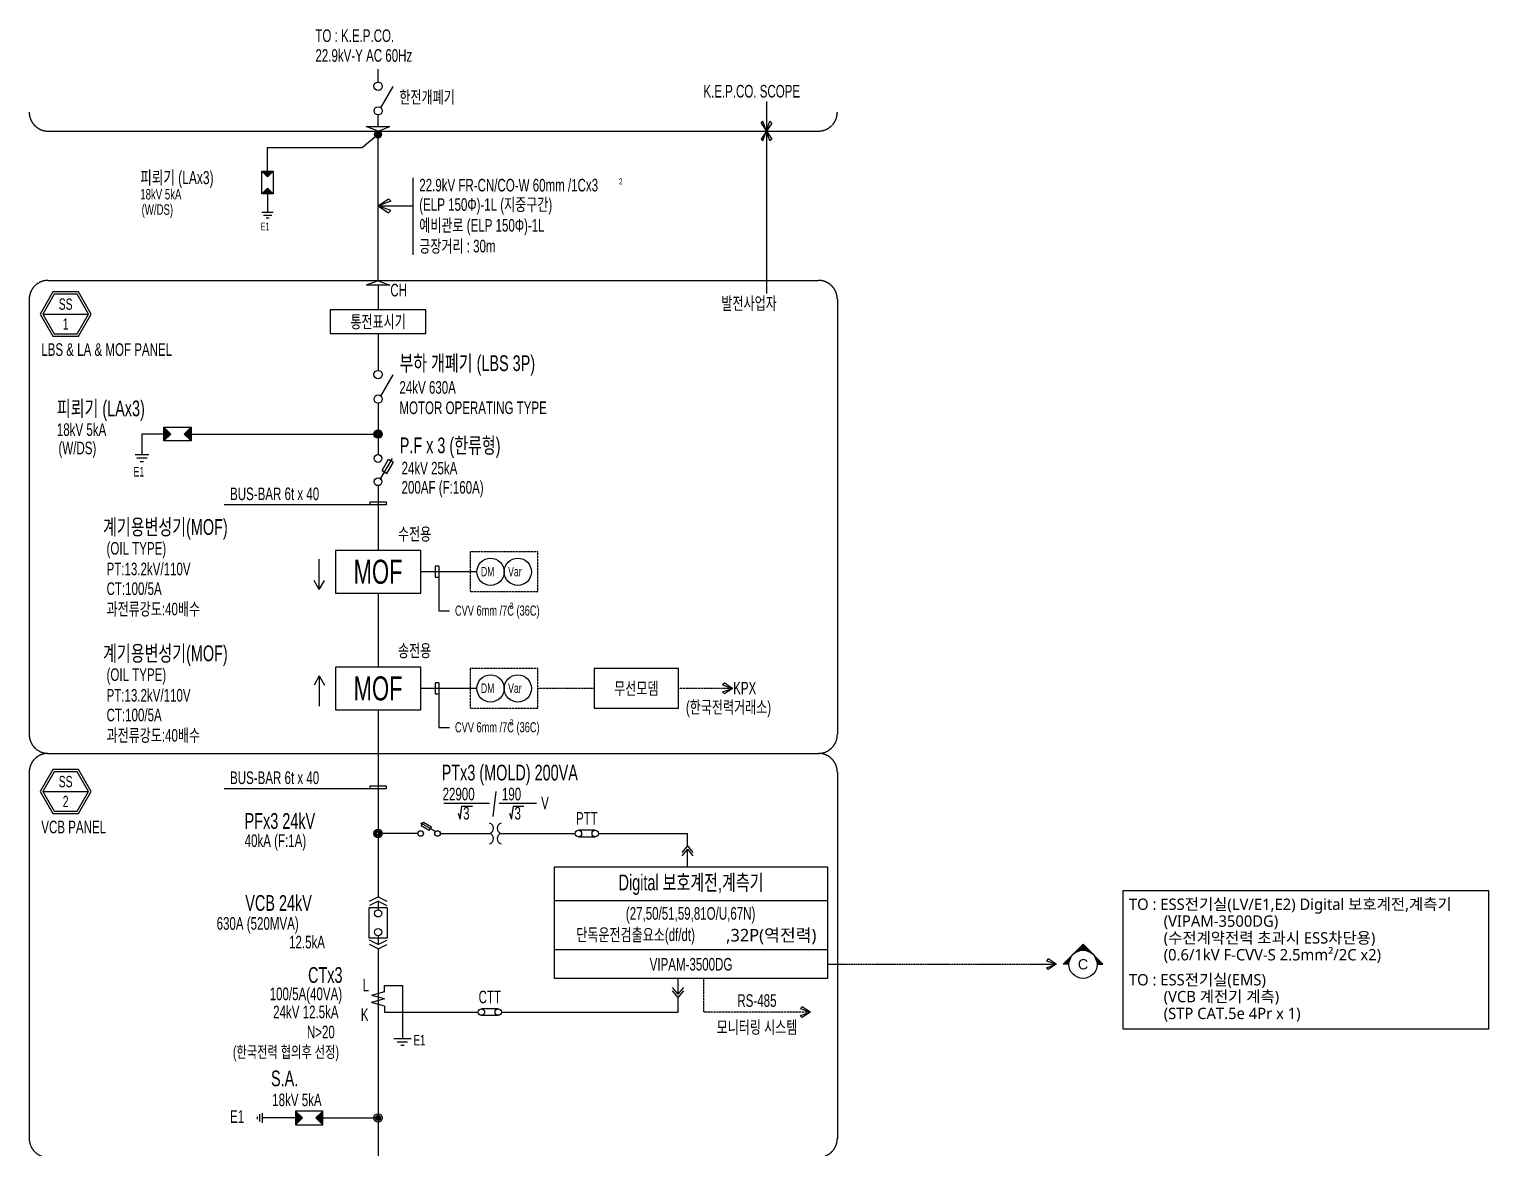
# Model space of a CAD drawing. Header units: millimetres. Extents: x 3366 to 637019, y 0 to 56757.
# Drawn here: x 309917 to 344680, y 30112 to 56757 of the extents above; entities that cross this region are included whole.
import ezdxf
from ezdxf.enums import TextEntityAlignment as Align

# ---------------------------------------------------------------- set-up
doc = ezdxf.new("R2010")
doc.units = ezdxf.units.MM
for name, pattern in [('C4', [19, 16, -1, 1, -1]), ('LD3', [5.5, 3.5, -1, 0, -1]), ('LH2', [2.75, 2, -0.75])]:
    doc.linetypes.add(name, pattern=pattern)
for name, color, linetype in [('E-ELEC', 3, 'Continuous'), ('E-LINE', 4, 'Continuous'), ('E-TABL', 1, 'Continuous'), ('E-TEXT', 7, 'Continuous')]:
    doc.layers.add(name, color=color, linetype=linetype)
doc.styles.add('aar', font='arial.ttf')
doc.styles.add('GHS', font='', dxfattribs={"width": 0.7})
doc.styles.add('MG', font='malgun.ttf')
doc.styles.get('GHS').set_extended_font_data('Gulim')

msp = doc.modelspace()

# ---------------------------------------------------------------- linework, layer by layer
at = {"color": 8}
for p, q in [((318420, 45428.4), (314563.2, 45428.4)), ((318034.2, 45432), (318034.2, 45494.9)), ((318034.2, 45494.9), (318420, 45494.9)), ((318420, 45494.9), (318420, 45428.4)), ((318420, 38665.1), (314563.2, 38665.1)), ((318034.2, 38668.7), (318034.2, 38731.6)), ((318034.2, 38731.6), (318420, 38731.6)), ((318420, 38731.6), (318420, 38665.1))]:
    msp.add_line(p, q, dxfattribs=at)
at = {"layer": 'E-ELEC', "color": 8, "linetype": 'Continuous'}
for p, q in [((318293.3, 54886.3), (318588.6, 55392.5)), ((317943.6, 54437.2), (318508, 54437.2)), ((318224.8, 54329.9), (318508, 54437.2)), ((318227.9, 50764.5), (317944.6, 50657.3)), ((318509, 50657.3), (317944.6, 50657.3)), ((318293.3, 48019), (318588.6, 48525.2)), ((318321.7, 46248.4), (318437.6, 46173.3)), ((318477.8, 46517), (318594.7, 46441.3)), ((319251.2, 37780.3), (319305.8, 37864.6)), ((319445, 37667.7), (319499.2, 37751.3))]:
    msp.add_line(p, q, dxfattribs=at)
at = {"layer": 'E-ELEC', "color": 8}
for p, q in [((318225.8, 54245.9), (317854.4, 53941.9)), ((315595.3, 53941.9), (317854.4, 53941.9)), ((315595.3, 53371.5), (315595.3, 53941.9)), ((315460.9, 53371.5), (315595.3, 53237)), ((315460.9, 52833.7), (315460.9, 53371.5)), ((315460.9, 53371.5), (315729.8, 53371.5)), ((315595.3, 53237), (315729.8, 53371.5)), ((315729.8, 53371.5), (315729.8, 52833.7)), ((315460.9, 52833.7), (315595.3, 52968.1)), ((315595.3, 52968.1), (315729.8, 52833.7)), ((315729.8, 52833.7), (315460.9, 52833.7)), ((315595.3, 52833.7), (315595.3, 52397.8)), ((315460.9, 52397.8), (315729.8, 52397.8)), ((315494.5, 52330.6), (315696.2, 52330.6)), ((315561.7, 52263.3), (315629, 52263.3)), ((313126.3, 47112.4), (312603.3, 47112.4)), ((312603.3, 47112.4), (312603.3, 46623.6)), ((313126.3, 47273.8), (313771.7, 47273.8)), ((313126.3, 47273.8), (313287.7, 47112.4)), ((313126.3, 46951.1), (313126.3, 47273.8)), ((313287.7, 47112.4), (313126.3, 46951.1)), ((313771.7, 46951.1), (313126.3, 46951.1)), ((313771.7, 47273.8), (313610.3, 47112.4)), ((313610.3, 47112.4), (313771.7, 46951.1)), ((313771.7, 47273.8), (313771.7, 46951.1)), ((313771.7, 47112.4), (318226.8, 47112.4)), ((312441.9, 46623.6), (312764.6, 46623.6)), ((312482.3, 46542.9), (312724.3, 46542.9)), ((312562.9, 46462.3), (312643.6, 46462.3)), ((318287.3, 46046.2), (318570.1, 46531.1)), ((318321.1, 46248.5), (318477.8, 46517)), ((318437.4, 46172.8), (318593.9, 46441.2)), ((316825.7, 43410.1), (316825.7, 44131)), ((316825.7, 43410.1), (316703.6, 43627.7)), ((316825.7, 43410.1), (316947.9, 43627.7)), ((316825.7, 41352.5), (316703.6, 41134.9)), ((316825.7, 41352.5), (316825.7, 40631.6)), ((316825.7, 41352.5), (316947.9, 41134.9)), ((319590.9, 37642.8), (319241.1, 37846.9)), ((319444.9, 37667.3), (319251.2, 37780.3)), ((319499.5, 37751.2), (319305.9, 37864.1)), ((318019.5, 35990), (318226.8, 36093.7)), ((318226.8, 35990), (318019.5, 35886.3)), ((318226.8, 36093.7), (318434.2, 35990)), ((318226.8, 35990), (318226.8, 35782.6)), ((318226.8, 35990), (318434.2, 35886.3)), ((318226.8, 35160.6), (318226.8, 34953.2)), ((318226.8, 34953.2), (318019.5, 35056.9)), ((318226.8, 34849.6), (318019.5, 34953.2)), ((318226.8, 34953.2), (318434.2, 35056.9)), ((318226.8, 34849.6), (318434.2, 34953.2)), ((316908.5, 30984.5), (316263.2, 30984.5)), ((316424.5, 30823.1), (316263.2, 30984.5)), ((316263.2, 30984.5), (316263.2, 30661.8)), ((316747.2, 30823.1), (316908.5, 30984.5)), ((316908.5, 30661.8), (316908.5, 30984.5)), ((315355.8, 30794.3), (315355.8, 30851.9)), ((315413.3, 30736.8), (315413.3, 30909.5)), ((315470.9, 30708), (315470.9, 30938.3)), ((316263.2, 30823.1), (315470.9, 30823.1)), ((316263.2, 30661.8), (316424.5, 30823.1)), ((316263.2, 30661.8), (316908.5, 30661.8)), ((316908.5, 30661.8), (316747.2, 30823.1)), ((316908.5, 30823.1), (318226.8, 30823.1))]:
    msp.add_line(p, q, dxfattribs=at)
at = {"layer": 'E-ELEC'}
for p, q in [((334542.3, 34484.1), (335015.4, 34964.1)), ((335488.5, 34484.1), (335015.4, 34964.1)), ((334678.3, 34484.1), (334542.3, 34484.1)), ((335352.4, 34484.1), (335488.5, 34484.1))]:
    msp.add_line(p, q, dxfattribs=at)
at = {"layer": 'E-ELEC', "color": 8, "linetype": 'Continuous', "elevation": 0}
for points in [[(318226.8, 54329.9), (317943.6, 54437.2)], [(318225.8, 50764.5), (318509, 50657.3)]]:
    msp.add_lwpolyline(points, dxfattribs=at)
at = {"layer": 'E-ELEC', "color": 8, "elevation": 0}
for points in [[(319366.6, 50074.2), (317087, 50074.2), (317087, 49509.3), (319366.6, 49509.3)], [(319241.7, 44340.5), (317212, 44340.5), (317212, 43325.6), (319241.7, 43325.6)], [(319241.7, 41562), (317212, 41562), (317212, 40547.1), (319241.7, 40547.1)], [(318003.3, 35831.1), (318003.3, 35112.1), (318450.4, 35112.1), (318450.4, 35831.1)]]:
    msp.add_lwpolyline(points, close=True, dxfattribs=at)
at = {"layer": 'E-ELEC', "color": 8, "linetype": 'Continuous'}
for centre in [(318226.8, 55397.7), (318228.6, 54812.4), (318226.8, 48530.4), (318228.6, 47945.1)]:
    msp.add_circle(centre, 98.2, dxfattribs=at)
at = {"layer": 'E-ELEC', "color": 8}
for centre, radius in [((318225.8, 54245.9), 84), ((318225.8, 54245.9), 60), ((318225.8, 54245.9), 33.6), ((318226.8, 47112.4), 100.8), ((318226.8, 47112.4), 72), ((318226.8, 47112.4), 40.3), ((318226.4, 46531.1), 92.4), ((318226.4, 45976.7), 92.4), ((318226.8, 37598.9), 100.8), ((318226.8, 37598.9), 40.3), ((319241.1, 37598.9), 66.7), ((319641.1, 37598.9), 66.7), ((318226.8, 35696.2), 86.4), ((318226.8, 35247), 86.4), ((318226.8, 30823.1), 100.8), ((318226.8, 30823.1), 40.3)]:
    msp.add_circle(centre, radius, dxfattribs=at)
at = {"layer": 'E-ELEC', "linetype": 'Continuous'}
msp.add_circle((335015.4, 34484.1), 337, dxfattribs=at)
at = {"layer": 'E-ELEC', "color": 8}
for centre, start, end in [((320848.3, 37722.5), 284.17223, 75.82777), ((320848.3, 37475.4), 284.17223, 75.82777), ((321187.2, 37722.5), 104.17223, 255.82777), ((321187.2, 37475.4), 104.17223, 255.82777)]:
    msp.add_arc(centre, 127.4, start, end, dxfattribs=at)
for points in [[(315460.9, 53371.5), (315595.3, 53237), (315729.8, 53371.5)], [(315460.9, 52833.7), (315595.3, 52968.1), (315729.8, 52833.7)], [(313126.3, 47273.8), (313287.7, 47112.4), (313126.3, 46951.1)], [(313771.7, 47273.8), (313610.3, 47112.4), (313771.7, 46951.1)], [(316263.2, 30661.8), (316424.5, 30823.1), (316263.2, 30984.5)], [(316908.5, 30661.8), (316747.2, 30823.1), (316908.5, 30984.5)]]:
    msp.add_solid(points, dxfattribs=at)
at = {"layer": 'E-ELEC'}
for points in [[(334781.4, 34726.7), (335015.4, 34821.2), (335015.4, 34964.1)], [(335249.4, 34726.7), (335015.4, 34821.2), (335015.4, 34964.1)], [(334542.3, 34484.1), (334678.3, 34484.1), (334769.4, 34714.6)], [(335488.5, 34484.1), (335352.4, 34484.1), (335261.3, 34714.6)]]:
    msp.add_solid(points, dxfattribs=at)
at = {"layer": 'E-LINE', "color": 8}
for p, q in [((318225.8, 55495.9), (318225.8, 55802.9)), ((318225.8, 54437.2), (318225.8, 54714.2)), ((318225.8, 50764.5), (318225.8, 54330.3)), ((318226.8, 50657.3), (318226.8, 50074.2)), ((318226.8, 49509.3), (318226.8, 48628.6)), ((318228.6, 47846.9), (318227.7, 46623.4)), ((318227.4, 45884.3), (318226.8, 44340.5)), ((318226.8, 43325.6), (318226.8, 41562)), ((318226.8, 40547.1), (318226.8, 36093.7)), ((318226.8, 34849.6), (318226.8, 27782.6))]:
    msp.add_line(p, q, dxfattribs=at)
at = {"layer": 'E-LINE'}
for p, q in [((334188.9, 34610.8), (334145.7, 34567.6)), ((334145.7, 34567.6), (334378, 34484.1)), ((334145.7, 34400.7), (334378, 34484.1)), ((334378, 34484.1), (334188.9, 34610.8)), ((334378, 34484.1), (334188.9, 34357.4)), ((334188.9, 34357.4), (334145.7, 34400.7))]:
    msp.add_line(p, q, dxfattribs=at)
at = {"layer": 'E-LINE', "linetype": 'LD3', "ltscale": 2}
msp.add_lwpolyline([(328927.5, 34484.1), (334378, 34484.1)], dxfattribs=at)
at = {"layer": 'E-TABL', "color": 8, "linetype": 'C4'}
for p, q in [((310367.3, 54329.9), (328714.3, 54329.9)), ((310367.3, 50772.9), (328714.3, 50772.9)), ((309917.3, 50322.9), (309917.3, 39957)), ((329164.3, 50322.9), (329164.3, 39957)), ((310367.3, 39507), (328714.3, 39507)), ((309917.3, 39057), (309917.3, 30336.6)), ((329164.3, 39057), (329164.3, 30336.6))]:
    msp.add_line(p, q, dxfattribs=at)
at = {"layer": 'E-TABL', "color": 8}
for p, q in [((319052.4, 53213.9), (319052.4, 51385.9)), ((318225.8, 52547.4), (319052.4, 52547.4)), ((326476.4, 41181.3), (326433.2, 41138)), ((326433.2, 41138), (326665.5, 41054.6)), ((326433.2, 40971.1), (326665.5, 41054.6)), ((326665.5, 41054.6), (326476.4, 41181.3)), ((326665.5, 41054.6), (326476.4, 40927.8)), ((326476.4, 40927.8), (326433.2, 40971.1)), ((328927.5, 36801.2), (328927.5, 34142)), ((328326.3, 33471), (328283.1, 33427.8)), ((328283.1, 33427.8), (328515.4, 33344.3)), ((328515.4, 33344.3), (328326.3, 33471)), ((328283.1, 33260.8), (328515.4, 33344.3)), ((328326.3, 33217.6), (328283.1, 33260.8)), ((328515.4, 33344.3), (328326.3, 33217.6))]:
    msp.add_line(p, q, dxfattribs=at)
at = {"layer": 'E-TABL', "color": 8, "linetype": 'Continuous'}
for p, q in [((310241, 49972.2), (311330, 49972.2)), ((319672.2, 43965.7), (319672.2, 42899.4)), ((319672.2, 42899.4), (319929.9, 42899.4)), ((319672.2, 41187.2), (319672.2, 40120.9)), ((319672.2, 40120.9), (319929.9, 40120.9)), ((310241, 38599.4), (311330, 38599.4))]:
    msp.add_line(p, q, dxfattribs=at)
at = {"layer": 'E-TABL', "color": 8, "linetype": 'LH2'}
for p, q in [((323370, 41054.6), (322030.9, 41054.6)), ((326665.5, 41054.6), (325383.6, 41054.6)), ((325983.7, 33344.3), (325983.7, 34142)), ((328515.4, 33344.3), (325983.7, 33344.3))]:
    msp.add_line(p, q, dxfattribs=at)
at = {"layer": 'E-TABL', "color": 8, "elevation": 0}
for points in [[(318530.7, 52657), (318225.8, 52547.4), (318473.9, 52713.7)], [(318225.8, 52547.4), (318473.9, 52381.1), (318530.7, 52437.9)], [(325383.6, 41526.5), (323370, 41526.5), (323370, 40582.6), (325383.6, 40582.6)]]:
    msp.add_lwpolyline(points, close=True, dxfattribs=at)
at = {"layer": 'E-TABL', "color": 8, "linetype": 'Continuous', "elevation": 0}
for points in [[(310513.3, 50443.7), (310241, 49972.2), (310513.3, 49500.6), (311057.7, 49500.6), (311330, 49972.2), (311057.7, 50443.7)], [(310513.3, 39071), (310241, 38599.4), (310513.3, 38127.9), (311057.7, 38127.9), (311330, 38599.4), (311057.7, 39071)]]:
    msp.add_lwpolyline(points, close=True, dxfattribs=at)
at = {"layer": 'E-TABL', "color": 8, "linetype": 'LH2', "elevation": 0}
for points in [[(322030.9, 44305), (320418.4, 44305), (320418.4, 43361.1), (322030.9, 43361.1)], [(322030.9, 41526.5), (320418.4, 41526.5), (320418.4, 40582.6), (322030.9, 40582.6)]]:
    msp.add_lwpolyline(points, close=True, dxfattribs=at)
at = {"layer": 'E-TABL', "color": 8, "linetype": 'Continuous', "elevation": 0}
for points in [[(319672.2, 43965.7), (319587.2, 43965.7), (319587.2, 43700.4), (319672.2, 43700.4)], [(319672.2, 41187.2), (319587.2, 41187.2), (319587.2, 40921.9), (319672.2, 40921.9)]]:
    msp.add_lwpolyline(points, dxfattribs=at)
at = {"layer": 'E-TABL'}
msp.add_lwpolyline([(335960.1, 32947.2), (344679.9, 32947.2), (344679.9, 36232.2), (335960.1, 36232.2)], close=True, dxfattribs=at)
at = {"layer": 'E-TABL', "color": 8, "elevation": 0}
msp.add_lwpolyline([(328927.5, 34142), (322431.7, 34142), (322431.7, 35999.5), (328927.5, 35999.5)], dxfattribs=at)
at = {"layer": 'E-TABL', "color": 8, "linetype": 'C4'}
for centre, start, end in [((310367.3, 54779.9), 180, 270), ((328714.3, 54779.9), 270, 0), ((310367.3, 50322.9), 90, 180), ((328714.3, 50322.9), 0, 90), ((310367.3, 39957), 180, 270), ((328714.3, 39957), 270, 0), ((310367.3, 39057), 90, 180), ((328714.3, 39057), 0, 90), ((310367.3, 30336.6), 180, 270), ((328714.3, 30336.6), 270, 0)]:
    msp.add_arc(centre, 450, start, end, dxfattribs=at)
at = {"layer": 'E-TEXT', "color": 8}
for p, q in [((327474.4, 55031.5), (327474.4, 50464.2)), ((327347.7, 54519), (327390.9, 54562.2)), ((327601.1, 54519), (327347.7, 54140.9)), ((327347.7, 54519), (327601.1, 54140.9)), ((327390.9, 54097.7), (327557.8, 54562.2)), ((327557.8, 54097.7), (327390.9, 54562.2)), ((327601.1, 54519), (327557.8, 54562.2)), ((327347.7, 54140.9), (327390.9, 54097.7)), ((327601.1, 54140.9), (327557.8, 54097.7)), ((320581, 43833.1), (319242, 43833.1)), ((320581, 41054.6), (319242, 41054.6)), ((321028.9, 38599), (320956.1, 38001.7)), ((319792.7, 38322.2), (320880.2, 38322.2)), ((321110.6, 38322.2), (322002.3, 38322.2)), ((319174.4, 37598.9), (318226.8, 37598.9)), ((319707.7, 37598.9), (320879.5, 37598.9)), ((321156, 37598.9), (322921.9, 37598.9)), ((323398.7, 37674.9), (322997.9, 37674.9)), ((323474.7, 37598.9), (325592.7, 37598.9)), ((325592.7, 37308.4), (325592.7, 37598.9)), ((322997.9, 37522.9), (323398.7, 37522.9)), ((325592.7, 36801.2), (325592.7, 37222.9)), ((322431.7, 36801.2), (328927.5, 36801.2)), ((322431.7, 34142), (322431.7, 36801.2)), ((322431.7, 35999.5), (328927.5, 35999.5)), ((328927.5, 34826.3), (322431.7, 34826.3)), ((328927.5, 34142), (322431.7, 34142)), ((325375.5, 33773.5), (325375.5, 34142)), ((318380.8, 33826.1), (318072.9, 33741.6)), ((318380.8, 33657.2), (318072.9, 33741.6)), ((318380.8, 33826.1), (318380.8, 33978.6)), ((318380.8, 33978.6), (318807.4, 33978.6)), ((318807.4, 33978.6), (318807.4, 32717.4)), ((318380.8, 33657.2), (318072.9, 33572.7)), ((318380.8, 33488.2), (318072.9, 33572.7)), ((318380.8, 33482.2), (318380.8, 33344.3)), ((321088, 33420.3), (320687.3, 33420.3)), ((325375.5, 33344.3), (325375.5, 33688)), ((318380.8, 33344.3), (320611.3, 33344.3)), ((320687.3, 33268.3), (321088, 33268.3)), ((321164, 33344.3), (325375.5, 33344.3)), ((318602.7, 32717.4), (319012, 32717.4)), ((318684.6, 32637.1), (318930.2, 32637.1)), ((318766.5, 32556.9), (318848.3, 32556.9))]:
    msp.add_line(p, q, dxfattribs=at)
at = {"layer": 'E-TEXT', "color": 8, "linetype": 'Continuous'}
for p, q in [((325592.7, 37308.4), (325459, 37148)), ((325592.7, 37222.9), (325459, 37062.6)), ((325592.7, 37308.4), (325726.5, 37148)), ((325592.7, 37222.9), (325726.5, 37062.6)), ((325375.5, 33773.5), (325241.8, 33933.8)), ((325375.5, 33688), (325241.8, 33848.4)), ((325375.5, 33773.5), (325509.3, 33933.8)), ((325375.5, 33688), (325509.3, 33848.4))]:
    msp.add_line(p, q, dxfattribs=at)
at = {"layer": 'E-TEXT', "color": 8, "linetype": 'Continuous', "elevation": 0}
for points in [[(310482.2, 50497.5), (310178.8, 49972.2), (310482.2, 49446.8), (311088.8, 49446.8), (311392.2, 49972.2), (311088.8, 50497.5)], [(310482.2, 39124.8), (310178.8, 38599.4), (310482.2, 38074), (311088.8, 38074), (311392.2, 38599.4), (311088.8, 39124.8)]]:
    msp.add_lwpolyline(points, close=True, dxfattribs=at)
at = {"layer": 'E-TEXT', "color": 8, "elevation": 0}
for points in [[(320130.9, 38083.3), (320183.4, 37937.6), (320224.2, 38252.3), (320472.1, 38252.3)], [(321355.5, 38083.3), (321408, 37937.6), (321448.8, 38252.3), (321696.7, 38252.3)], [(328927.5, 36801.2), (328927.5, 34142)]]:
    msp.add_lwpolyline(points, dxfattribs=at)
at = {"layer": 'E-TEXT', "color": 8, "linetype": 'Continuous'}
for centre, radius in [((318225.8, 54245.9), 50.3), ((318225.8, 54245.9), 35.9), ((318226.8, 47112.4), 60.3), ((318226.8, 47112.4), 43.1), ((318226.8, 37598.9), 60.3), ((318226.8, 30823.1), 60.3)]:
    msp.add_circle(centre, radius, dxfattribs=at)
at = {"layer": 'E-TEXT', "color": 8}
for centre, radius in [((320905.1, 43833.1), 324.1), ((321553.4, 43833.1), 324.1), ((320905.1, 41054.6), 324.1), ((321553.4, 41054.6), 324.1), ((318226.8, 37598.9), 67.9), ((322997.9, 37598.9), 76), ((323398.7, 37598.9), 76), ((320687.3, 33344.3), 76), ((321088, 33344.3), 76)]:
    msp.add_circle(centre, radius, dxfattribs=at)

# ---------------------------------------------------------------- texts
at = {"color": 8, "style": 'GHS', "width": 0.7}
for p in [(314701.3, 45539.4), (314701.3, 38776.1)]:
    msp.add_text('BUS-BAR 6t x 40', height=300, dxfattribs=at).set_placement(p)
at = {"layer": 'E-ELEC', "color": 8, "style": 'GHS', "width": 0.7}
for s, p in [('CT:100/5A', (311760, 43280.3)), ('CT:100/5A', (311760, 40271.6)), ('단독운전검출요소(df/dt)', (322947.9, 35037))]:
    msp.add_text(s, height=300, dxfattribs=at).set_placement(p)
for s, p in [('(27,50/51,59,81O/U,67N)', (325669.6, 35657.5)), ('VIPAM-3500DG', (325679.6, 34484.1))]:
    msp.add_text(s, height=300, dxfattribs=at).set_placement(p, align=Align.MIDDLE)
msp.add_text('100/5A(40VA)', height=300, dxfattribs=at).set_placement((317370.6, 33628.1), align=Align.RIGHT)
at = {"layer": 'E-LINE', "color": 8, "style": 'GHS', "width": 0.7}
for s, height, p in [('피뢰기 (LAx3)', 312.5, (312562.9, 53065.3)), ('부하 개폐기 (LBS 3P)', 375, (318735.2, 48613.6)), ('피뢰기 (LAx3)', 375, (310576.4, 47535.8)), ('P.F x 3 (한류형)', 375, (318742, 46656)), ('계기용변성기(MOF)', 375, (311677.2, 44711.5)), ('계기용변성기(MOF)', 375, (311677.2, 41702.8)), ('PTx3 (MOLD) 200VA', 375, (319741.1, 38861.6)), ('PFx3 24kV', 375, (315048.4, 37709.5)), ('VCB 24kV', 375, (315064.4, 35756.2)), ('S.A.', 375, (315676.8, 31577.2))]:
    msp.add_text(s, height=height, dxfattribs=at).set_placement(p)
msp.add_text('Digital 보호계전,계측기', height=375, dxfattribs=at).set_placement((325679.6, 36400.4), align=Align.MIDDLE)
msp.add_text('CTx3', height=375, dxfattribs=at).set_placement((317379.3, 34040.3), align=Align.RIGHT)
at = {"layer": 'E-TEXT', "color": 8, "style": 'GHS', "width": 0.7}
for s, height, p in [('TO : K.E.P.CO.', 300, (316733, 56452.3)), ('22.9kV-Y AC 60Hz', 300, (316734.3, 55980.7)), ('한전개폐기', 300, (318735.2, 54988.3)), ('K.E.P.CO. SCOPE', 300, (325973.1, 55129.1)), ('22.9kV FR-CN/CO-W 60mm /1Cx3', 300, (319207.5, 52891.6)), ('2', 140, (323961.7, 53061)), ('18kV 5kA', 250, (312562.9, 52700.6)), ('(W/DS)', 250, (312595.2, 52336)), ('(ELP 150Φ)-1L (지중구간)', 300, (319207.5, 52430.1)), ('E1', 188.5, (315428.1, 51962.6)), ('예비관로 (ELP 150Φ)-1L', 300, (319207.5, 51935)), ('긍장거리 : 30m', 300, (319207.5, 51440)), ('CH', 300, (318519.3, 50391.6)), ('발전사업자', 300, (326404, 50075.3)), ('24kV 630A', 300, (318735.2, 48073.6)), ('MOTOR OPERATING TYPE', 300, (318735.2, 47588.9)), ('18kV 5kA', 300, (310576.4, 47068.9)), ('(W/DS)', 300, (310615.2, 46631.3)), ('E1', 226.2, (312402.5, 46101.3)), ('24kV 25kA', 300, (318785.9, 46151)), ('200AF (F:160A)', 300, (318785.9, 45694)), ('수전용', 300, (318701.4, 44581.4)), ('(OIL TYPE)', 300, (311760, 44240.9)), ('PT:13.2kV/110V', 300, (311760, 43749.6)), ('DM', 226.2, (320676, 43724)), ('Var', 226.2, (321324.2, 43724)), ('과전류강도:40배수', 300, (311760.2, 42794.9)), ('CVV 6mm /7C (36C)', 240, (320057.9, 42787.6)), ('2', 140, (321359.4, 42957)), ('송전용', 300, (318701.4, 41802.9)), ('(OIL TYPE)', 300, (311760, 41232.2)), ('PT:13.2kV/110V', 300, (311760, 40740.8)), ('DM', 226.2, (320676, 40945.5)), ('Var', 226.2, (321324.2, 40945.5)), ('KPX', 300, (326683.7, 40910.8)), ('(한국전력거래소)', 300, (325558.7, 40457.6)), ('과전류강도:40배수', 300, (311760.2, 39786.1)), ('CVV 6mm /7C (36C)', 240, (320057.9, 40009.1)), ('2', 140, (321359.4, 40178.4)), ('22900', 300, (319762.9, 38387.8)), ('190', 300, (321175.9, 38387.8)), ('V', 300, (322109.6, 38176.6)), ('3', 300, (320251.7, 37930.5)), ('3', 300, (321476.2, 37930.5)), ('40kA (F:1A)', 300, (315048.4, 37277.4)), ('630A (520MVA)', 300, (314381, 35305.7)), ('12.5kA', 300, (316106.6, 34861.1)), ('18kV 5kA', 300, (315705.7, 31103.8)), ('E1', 300, (314700.7, 30705.7))]:
    msp.add_text(s, height=height, dxfattribs=at).set_placement(p)
at = {"layer": 'E-TEXT', "color": 8, "linetype": 'Continuous', "style": 'GHS', "width": 0.7}
for s, p in [('SS', (310785.5, 50207.9)), ('1', (310785.5, 49736.4)), ('SS', (310785.5, 38835.2)), ('2', (310785.5, 38363.7))]:
    msp.add_text(s, height=270, dxfattribs=at).set_placement(p, align=Align.MIDDLE)
at = {"layer": 'E-TEXT', "color": 8, "style": 'GHS', "width": 0.7}
for s, height, p in [('통전표시기', 300, (318226.8, 49791.8)), ('MOF', 573.3, (318226.8, 43833.1)), ('MOF', 573.3, (318226.8, 41054.6)), ('PTT', 300, (323198.3, 37959.1)), ('CTT', 300, (320887.6, 33704.5))]:
    msp.add_text(s, height=height, dxfattribs=at).set_placement(p, align=Align.MIDDLE)
at = {"layer": 'E-TEXT', "color": 8, "linetype": 'Continuous', "style": 'GHS', "width": 0.7}
for s, height, p in [('LBS & LA & MOF PANEL', 300, (310205.6, 48975.9)), ('VCB PANEL', 300, (310205.6, 37603.2)), ('E1', 250, (319073.7, 32550))]:
    msp.add_text(s, height=height, dxfattribs=at).set_placement(p)
at = {"layer": 'E-TEXT', "color": 8, "style": 'GHS', "width": 0.7}
for s, p in [('무선모뎀', (324376.8, 41054.6)), ('RS-485', (327249.5, 33619.5)), ('모니터링 시스템', (327249.5, 32983.6))]:
    msp.add_text(s, height=300, dxfattribs=at).set_placement(p, align=Align.MIDDLE_CENTER)
at = {"layer": 'E-TEXT', "style": 'MG'}
for s, p in [('TO : ESS전기실(LV/E1,E2) Digital 보호계전,계측기', (336108.1, 35913.2)), ('(VIPAM-3500DG)', (336936.7, 35512.4)), ('(수전계약전력 초과시 ESS차단용)', (336936.7, 35111.5)), ('(0.6/1kV F-CVV-S 2.5mm²/2C x2)', (336936.7, 34710.6)), ('TO : ESS전기실(EMS)', (336108.1, 34114.7)), ('(VCB 계전기 계측)', (336936.7, 33713.8)), ('(STP CAT.5e 4Pr x 1)', (336936.7, 33313))]:
    msp.add_text(s, height=270, dxfattribs=at).set_placement(p, align=Align.MIDDLE_LEFT)
at = {"layer": 'E-TEXT'}
for s, height, style, p in [(',32P(역전력)', 300, 'MG', (327589.8, 35162.2)), ('C', 245, 'aar', (335015.4, 34484.1))]:
    msp.add_text(s, height=height, dxfattribs=dict(at, style=style)).set_placement(p, align=Align.MIDDLE)
at = {"layer": 'E-TEXT', "color": 8, "style": 'GHS', "width": 0.7}
for s, height, p in [('L', 300, (318011.5, 33839.9)), ('24kV 12.5kA', 300, (317285.2, 33197.9)), ('K', 300, (317998.5, 33134.7)), ('N>20', 300, (317195.5, 32719.6)), ('(한국전력 협의후 선정)', 280, (317296, 32255.9))]:
    msp.add_text(s, height=height, dxfattribs=at).set_placement(p, align=Align.RIGHT)

doc.saveas('drawing.dxf')
